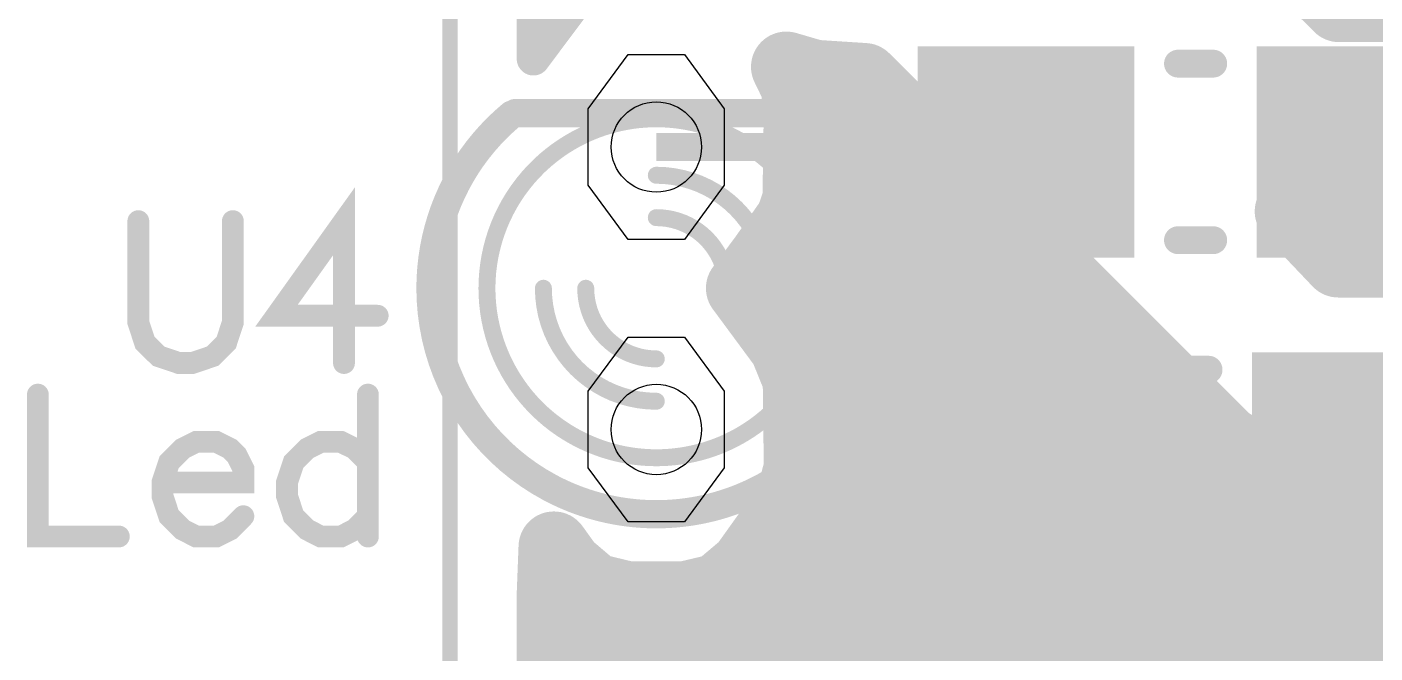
# Model space of a CAD drawing. Extents: x -121 to 151, y -197 to 34.
# Drawn here: x -3.81 to 8.32, y 11.37 to 17 of the extents above; entities that cross this region are included whole.
import ezdxf

# ---------------------------------------------------------------- set-up
doc = ezdxf.new("R2010")
doc.units = 0
for name, color, linetype in [('Board_Outline', 13, 'CONTINUOUS'), ('Bottom', 6, 'CONTINUOUS'), ('Bottom_Mask', 10, 'CONTINUOUS'), ('Bottom_Paste', 9, 'CONTINUOUS'), ('Drill_Bottom', 8, 'CONTINUOUS'), ('Drill_Top', 7, 'CONTINUOUS'), ('Top', 5, 'CONTINUOUS'), ('Top_Assy', 1, 'CONTINUOUS'), ('Top_Mask', 3, 'CONTINUOUS'), ('Top_Paste', 4, 'CONTINUOUS'), ('Top_Silk', 2, 'CONTINUOUS')]:
    doc.layers.add(name, color=color, linetype=linetype)

msp = doc.modelspace()

# ---------------------------------------------------------------- linework, layer by layer
at = {"layer": 'Board_Outline', "linetype": 'CONTINUOUS', "const_width": 0.14}
msp.add_lwpolyline([(34, 0), (2, 0), (1.4823, 0.0681), (0.9999, 0.2678), (0.5857, 0.5856), (0.2678, 0.9999), (0.0681, 1.4823), (0, 2), (0, 24), (0.0681, 24.5177), (0.2678, 25.0001), (0.5857, 25.4143), (0.9999, 25.7322), (1.4823, 25.9319), (2, 26), (34, 26)], dxfattribs=at)
at = {"layer": 'Bottom', "linetype": 'CONTINUOUS'}
for points, const_width in [([(7.3628, 17.8118), (8.0007, 17.1764)], 0.635), ([(8.0007, 17.1764), (9.0745, 17.1789)], 0.635), ([(3.2789, 16.5628), (3.0258, 16.6368)], 0.635), ([(3.0258, 16.6368), (3.1087, 16.466)], 0.635), ([(3.7291, 16.5337), (3.2789, 16.5628)], 0.635), ([(3.1087, 16.466), (3.1409, 16.2604)], 0.635), ([(6.9937, 13.2705), (3.7291, 16.5337)], 0.635), ([(3.1409, 16.2604), (3.129, 15.4454)], 0.635), ([(3.2085, 16.2392), (3.9645, 16.2392)], 0.635), ([(1.856, 15.916), (3.1404, 15.916)], 0.25), ([(3.2085, 15.6075), (4.5896, 15.6075)], 0.635), ([(3.129, 15.4454), (3.0674, 15.2658)], 0.635), ([(11.1312, 15.3307), (7.5584, 15.3365)], 0.635), ([(7.5584, 15.3365), (7.9929, 14.8803)], 0.635), ([(3.0674, 15.2658), (2.8217, 14.917)], 0.635), ([(2.9306, 14.9758), (5.2246, 14.9758)], 0.635), ([(7.961, 14.9758), (15.7517, 14.9758)], 0.635), ([(2.8217, 14.917), (2.62, 14.6468)], 0.635), ([(7.9929, 14.8803), (15.6626, 14.8749)], 0.635), ([(2.62, 14.6468), (3.0099, 14.1193)], 0.635), ([(2.9108, 14.3442), (5.8596, 14.3442)], 0.635), ([(3.0099, 14.1193), (3.1313, 13.8196)], 0.635), ([(3.1313, 13.8196), (3.1409, 13.0316)], 0.635), ([(3.2085, 13.7125), (6.4847, 13.7125)], 0.635), ([(7.3047, 13.0832), (6.9937, 13.2705)], 0.635), ([(3.1409, 13.0316), (3.061, 12.7183)], 0.635), ([(3.2085, 13.0808), (7.2486, 13.0808)], 0.635), ([(7.616, 13.0291), (7.3047, 13.0832)], 0.635), ([(15.6752, 13.0267), (7.616, 13.0291)], 0.635), ([(3.061, 12.7183), (2.6514, 12.1456)], 0.635), ([(2.9406, 12.4492), (17.7261, 12.4492)], 0.635), ([(0.9339, 12.3217), (0.9175, 11.8957)], 0.635), ([(1.0606, 12.1456), (0.9339, 12.3217)], 0.635), ([(1.2967, 11.9451), (1.0606, 12.1456)], 0.635), ([(2.6514, 12.1456), (2.4109, 11.9429)], 0.635), ([(1.6025, 11.8716), (1.2967, 11.9451)], 0.635), ([(2.4109, 11.9429), (2.1095, 11.8716)], 0.635), ([(0.9175, 11.8957), (0.9175, 2.0632)], 0.635), ([(0.986, 11.8175), (18.629, 11.8175)], 0.635), ([(2.1095, 11.8716), (1.6025, 11.8716)], 0.635), ([(0.986, 11.1858), (20.8912, 11.1858)], 0.635)]:
    msp.add_lwpolyline(points, dxfattribs=dict(at, const_width=const_width))
at = {"layer": 'Bottom', "linetype": 'CONTINUOUS', "const_width": 0.3175}
for points in [[(7.842, 17.1764, 1), (8.1595, 17.1764, 1), (7.842, 17.1764, 1)], [(7.842, 17.1764, 1), (8.1595, 17.1764, 1), (7.842, 17.1764, 1)], [(2.867, 16.6368, 1), (3.1845, 16.6368, 1), (2.867, 16.6368, 1)], [(2.867, 16.6368, 1), (3.1845, 16.6368, 1), (2.867, 16.6368, 1)], [(3.1201, 16.5628, 1), (3.4376, 16.5628, 1), (3.1201, 16.5628, 1)], [(3.1201, 16.5628, 1), (3.4376, 16.5628, 1), (3.1201, 16.5628, 1)], [(2.9499, 16.466, 1), (3.2674, 16.466, 1), (2.9499, 16.466, 1)], [(2.9499, 16.466, 1), (3.2674, 16.466, 1), (2.9499, 16.466, 1)], [(3.5704, 16.5337, 1), (3.8879, 16.5337, 1), (3.5704, 16.5337, 1)], [(3.5704, 16.5337, 1), (3.8879, 16.5337, 1), (3.5704, 16.5337, 1)], [(2.9821, 16.2604, 1), (3.2996, 16.2604, 1), (2.9821, 16.2604, 1)], [(2.9821, 16.2604, 1), (3.2996, 16.2604, 1), (2.9821, 16.2604, 1)], [(2.9702, 15.4454, 1), (3.2877, 15.4454, 1), (2.9702, 15.4454, 1)], [(2.9702, 15.4454, 1), (3.2877, 15.4454, 1), (2.9702, 15.4454, 1)], [(7.3997, 15.3365, 1), (7.7172, 15.3365, 1), (7.3997, 15.3365, 1)], [(7.3997, 15.3365, 1), (7.7172, 15.3365, 1), (7.3997, 15.3365, 1)], [(2.9086, 15.2658, 1), (3.2261, 15.2658, 1), (2.9086, 15.2658, 1)], [(2.9086, 15.2658, 1), (3.2261, 15.2658, 1), (2.9086, 15.2658, 1)], [(2.663, 14.917, 1), (2.9805, 14.917, 1), (2.663, 14.917, 1)], [(2.663, 14.917, 1), (2.9805, 14.917, 1), (2.663, 14.917, 1)], [(7.8341, 14.8803, 1), (8.1516, 14.8803, 1), (7.8341, 14.8803, 1)], [(7.8341, 14.8803, 1), (8.1516, 14.8803, 1), (7.8341, 14.8803, 1)], [(2.4613, 14.6468, 1), (2.7788, 14.6468, 1), (2.4613, 14.6468, 1)], [(2.4613, 14.6468, 1), (2.7788, 14.6468, 1), (2.4613, 14.6468, 1)], [(2.8512, 14.1193, 1), (3.1687, 14.1193, 1), (2.8512, 14.1193, 1)], [(2.8512, 14.1193, 1), (3.1687, 14.1193, 1), (2.8512, 14.1193, 1)], [(2.9725, 13.8196, 1), (3.29, 13.8196, 1), (2.9725, 13.8196, 1)], [(2.9725, 13.8196, 1), (3.29, 13.8196, 1), (2.9725, 13.8196, 1)], [(6.8349, 13.2705, 1), (7.1524, 13.2705, 1), (6.8349, 13.2705, 1)], [(6.8349, 13.2705, 1), (7.1524, 13.2705, 1), (6.8349, 13.2705, 1)], [(2.9821, 13.0316, 1), (3.2996, 13.0316, 1), (2.9821, 13.0316, 1)], [(2.9821, 13.0316, 1), (3.2996, 13.0316, 1), (2.9821, 13.0316, 1)], [(7.146, 13.0832, 1), (7.4635, 13.0832, 1), (7.146, 13.0832, 1)], [(7.146, 13.0832, 1), (7.4635, 13.0832, 1), (7.146, 13.0832, 1)], [(7.4573, 13.0291, 1), (7.7747, 13.0291, 1), (7.4573, 13.0291, 1)], [(7.4573, 13.0291, 1), (7.7747, 13.0291, 1), (7.4573, 13.0291, 1)], [(2.9022, 12.7183, 1), (3.2198, 12.7183, 1), (2.9022, 12.7183, 1)], [(2.9022, 12.7183, 1), (3.2198, 12.7183, 1), (2.9022, 12.7183, 1)], [(0.7752, 12.3217, 1), (1.0927, 12.3217, 1), (0.7752, 12.3217, 1)], [(0.7752, 12.3217, 1), (1.0927, 12.3217, 1), (0.7752, 12.3217, 1)], [(0.9018, 12.1456, 1), (1.2193, 12.1456, 1), (0.9018, 12.1456, 1)], [(0.9018, 12.1456, 1), (1.2193, 12.1456, 1), (0.9018, 12.1456, 1)], [(2.4927, 12.1456, 1), (2.8102, 12.1456, 1), (2.4927, 12.1456, 1)], [(2.4927, 12.1456, 1), (2.8102, 12.1456, 1), (2.4927, 12.1456, 1)], [(1.1379, 11.9451, 1), (1.4554, 11.9451, 1), (1.1379, 11.9451, 1)], [(1.1379, 11.9451, 1), (1.4554, 11.9451, 1), (1.1379, 11.9451, 1)], [(2.2522, 11.9429, 1), (2.5697, 11.9429, 1), (2.2522, 11.9429, 1)], [(2.2522, 11.9429, 1), (2.5697, 11.9429, 1), (2.2522, 11.9429, 1)], [(0.7588, 11.8957, 1), (1.0763, 11.8957, 1), (0.7588, 11.8957, 1)], [(0.7588, 11.8957, 1), (1.0763, 11.8957, 1), (0.7588, 11.8957, 1)], [(1.4437, 11.8716, 1), (1.7612, 11.8716, 1), (1.4437, 11.8716, 1)], [(1.4437, 11.8716, 1), (1.7612, 11.8716, 1), (1.4437, 11.8716, 1)], [(1.9507, 11.8716, 1), (2.2682, 11.8716, 1), (1.9507, 11.8716, 1)], [(1.9507, 11.8716, 1), (2.2682, 11.8716, 1), (1.9507, 11.8716, 1)]]:
    msp.add_lwpolyline(points, format="xyb", dxfattribs=at)
at = {"layer": 'Bottom', "linetype": 'CONTINUOUS'}
for points in [[(2.468, 16.2604), (2.468, 15.5716), (2.1095, 15.0845), (1.6025, 15.0845), (1.244, 15.5716), (1.244, 16.2604), (1.6025, 16.7475), (2.1095, 16.7475), (2.468, 16.2604)], [(2.468, 13.7204), (2.468, 13.0316), (2.1095, 12.5445), (1.6025, 12.5445), (1.244, 13.0316), (1.244, 13.7204), (1.6025, 14.2075), (2.1095, 14.2075), (2.468, 13.7204)]]:
    msp.add_lwpolyline(points, dxfattribs=at)
at = {"layer": 'Bottom_Mask', "linetype": 'CONTINUOUS'}
for points in [[(2.468, 16.2604), (2.468, 15.5716), (2.1095, 15.0845), (1.6025, 15.0845), (1.244, 15.5716), (1.244, 16.2604), (1.6025, 16.7475), (2.1095, 16.7475), (2.468, 16.2604)], [(2.468, 13.7204), (2.468, 13.0316), (2.1095, 12.5445), (1.6025, 12.5445), (1.244, 13.0316), (1.244, 13.7204), (1.6025, 14.2075), (2.1095, 14.2075), (2.468, 13.7204)]]:
    msp.add_lwpolyline(points, dxfattribs=at)
at = {"layer": 'Bottom_Paste', "linetype": 'CONTINUOUS'}
for points in [[(2.468, 16.2604), (2.468, 15.5716), (2.1095, 15.0845), (1.6025, 15.0845), (1.244, 15.5716), (1.244, 16.2604), (1.6025, 16.7475), (2.1095, 16.7475), (2.468, 16.2604)], [(2.468, 13.7204), (2.468, 13.0316), (2.1095, 12.5445), (1.6025, 12.5445), (1.244, 13.0316), (1.244, 13.7204), (1.6025, 14.2075), (2.1095, 14.2075), (2.468, 13.7204)]]:
    msp.add_lwpolyline(points, dxfattribs=at)
at = {"layer": 'Drill_Bottom'}
for centre in [(1.856, 15.916), (1.856, 13.376)]:
    msp.add_circle(centre, 0.4064, dxfattribs=at)
at = {"layer": 'Drill_Top'}
for centre in [(1.856, 15.916), (1.856, 13.376)]:
    msp.add_circle(centre, 0.4064, dxfattribs=at)
at = {"layer": 'Top', "linetype": 'CONTINUOUS', "const_width": 0.3}
for points in [[(0.7475, 18.9995), (0.75, 16.7092)], [(0.75, 16.7092), (1.107, 17.1865)], [(0.7823, 16.9433), (0.8944, 16.9433)], [(5.695, 11.6082), (4.1618, 11.608)], [(4.1618, 11.608), (4.162, 8.7854)], [(4.1902, 11.6033), (5.663, 11.6033)], [(5.695, 9.1454), (5.695, 11.6082)], [(4.1902, 11.3067), (5.663, 11.3067)]]:
    msp.add_lwpolyline(points, dxfattribs=at)
at = {"layer": 'Top', "linetype": 'CONTINUOUS', "const_width": 0.15}
for points in [[(0.675, 16.7092, 1), (0.825, 16.7092, 1), (0.675, 16.7092, 1)], [(0.675, 16.7092, 1), (0.825, 16.7092, 1), (0.675, 16.7092, 1)], [(4.0868, 11.608, 1), (4.2368, 11.608, 1), (4.0868, 11.608, 1)], [(4.0868, 11.608, 1), (4.2368, 11.608, 1), (4.0868, 11.608, 1)], [(5.62, 11.6082, 1), (5.77, 11.6082, 1), (5.62, 11.6082, 1)], [(5.62, 11.6082, 1), (5.77, 11.6082, 1), (5.62, 11.6082, 1)]]:
    msp.add_lwpolyline(points, format="xyb", dxfattribs=at)
at = {"layer": 'Top', "linetype": 'CONTINUOUS'}
for points in [[(2.468, 16.2604), (2.468, 15.5716), (2.1095, 15.0845), (1.6025, 15.0845), (1.244, 15.5716), (1.244, 16.2604), (1.6025, 16.7475), (2.1095, 16.7475), (2.468, 16.2604)], [(2.468, 13.7204), (2.468, 13.0316), (2.1095, 12.5445), (1.6025, 12.5445), (1.244, 13.0316), (1.244, 13.7204), (1.6025, 14.2075), (2.1095, 14.2075), (2.468, 13.7204)]]:
    msp.add_lwpolyline(points, dxfattribs=at)
at = {"layer": 'Top'}
for points in [[(4.309, 16.722), (6.059, 16.722), (4.309, 15.022), (6.059, 15.022)], [(7.359, 16.722), (9.109, 16.722), (7.359, 15.022), (9.109, 15.022)], [(4.267, 13.97), (6.017, 13.97), (4.267, 12.27), (6.017, 12.27)], [(7.317, 13.97), (9.067, 13.97), (7.317, 12.27), (9.067, 12.27)], [(1.214, 11.4474), (3.5, 11.4474), (1.214, 9.4474), (3.5, 9.4474)], [(6.357, 11.4474), (8.857, 11.4474), (6.357, 9.4474), (8.857, 9.4474)]]:
    msp.add_solid(points, dxfattribs=at)
at = {"layer": 'Top_Assy', "linetype": 'CONTINUOUS'}
for points, const_width in [([(3.126, 16.2209), (0.586, 16.2209)], 0.254), ([(1.856, 16.17), (1.802, 16.1691), (1.7481, 16.1662), (1.6943, 16.1615), (1.6407, 16.1548), (1.5874, 16.1462), (1.5345, 16.1358), (1.4819, 16.1235), (1.4298, 16.1093), (1.3783, 16.0933), (1.3273, 16.0754), (1.277, 16.0558), (1.2274, 16.0344), (1.1787, 16.0113), (1.1307, 15.9864), (1.0837, 15.9598), (1.0377, 15.9316), (0.9927, 15.9018), (0.9488, 15.8704), (0.906, 15.8375), (0.8644, 15.8031)], 0.1524), ([(2.8318, 15.8169), (2.7905, 15.8501), (2.7481, 15.8818), (2.7047, 15.9121), (2.6602, 15.9408), (2.6147, 15.9679), (2.5684, 15.9935), (2.5211, 16.0174), (2.4731, 16.0396), (2.4243, 16.0602), (2.3749, 16.0791), (2.3248, 16.0962), (2.2741, 16.1116), (2.223, 16.1253), (2.1714, 16.1371), (2.1194, 16.1471), (2.0671, 16.1554), (2.0145, 16.1618), (1.9618, 16.1664), (1.9089, 16.1691), (1.856, 16.17)], 0.1524), ([(2.872, 14.646), (2.8688, 14.7257), (2.8595, 14.8049), (2.8439, 14.8832), (2.8222, 14.96), (2.7946, 15.0348), (2.7612, 15.1073), (2.7222, 15.1769), (2.6779, 15.2432), (2.6285, 15.3059), (2.5744, 15.3644), (2.5158, 15.4186), (2.4531, 15.468), (2.3868, 15.5123), (2.3172, 15.5513), (2.2448, 15.5848), (2.1699, 15.6124), (2.0932, 15.6341), (2.0149, 15.6497), (1.9357, 15.6591), (1.856, 15.6623)], 0.1524), ([(2.4908, 14.646), (2.4889, 14.6958), (2.483, 14.7453), (2.4733, 14.7942), (2.4598, 14.8422), (2.4425, 14.889), (2.4217, 14.9343), (2.3973, 14.9778), (2.3696, 15.0192), (2.3388, 15.0584), (2.3049, 15.095), (2.2683, 15.1289), (2.2292, 15.1597), (2.1877, 15.1874), (2.1442, 15.2118), (2.099, 15.2327), (2.0522, 15.25), (2.0042, 15.2635), (1.9553, 15.2732), (1.9058, 15.2791), (1.856, 15.2811)], 0.1524), ([(0.84, 14.646), (0.8431, 14.5663), (0.8524, 14.487), (0.8679, 14.4088), (0.8896, 14.332), (0.9171, 14.2571), (0.9505, 14.1846), (0.9895, 14.115), (1.0338, 14.0487), (1.0832, 13.986), (1.1374, 13.9274), (1.196, 13.8733), (1.2586, 13.8239), (1.325, 13.7796), (1.3946, 13.7406), (1.4671, 13.7072), (1.542, 13.6797), (1.6188, 13.658), (1.697, 13.6425), (1.7763, 13.6332), (1.856, 13.6301)], 0.1524), ([(1.2212, 14.646), (1.2231, 14.5962), (1.2289, 14.5466), (1.2386, 14.4977), (1.2521, 14.4497), (1.2693, 14.4029), (1.2901, 14.3576), (1.3145, 14.3141), (1.3422, 14.2726), (1.373, 14.2334), (1.4069, 14.1968), (1.4435, 14.1629), (1.4826, 14.132), (1.5241, 14.1043), (1.5676, 14.08), (1.6129, 14.0591), (1.6597, 14.0419), (1.7077, 14.0284), (1.7566, 14.0187), (1.8062, 14.0128), (1.856, 14.0109)], 0.1524), ([(0.8802, 13.4755), (0.9215, 13.4423), (0.9639, 13.4106), (1.0074, 13.3804), (1.0519, 13.3517), (1.0973, 13.3245), (1.1437, 13.299), (1.1909, 13.2751), (1.2389, 13.2528), (1.2877, 13.2322), (1.3372, 13.2133), (1.3873, 13.1961), (1.4379, 13.1807), (1.489, 13.1671), (1.5406, 13.1552), (1.5926, 13.1451), (1.6449, 13.1368), (1.6975, 13.1304), (1.7502, 13.1258), (1.8031, 13.123), (1.856, 13.122)], 0.1524), ([(1.856, 13.122), (1.9114, 13.1229), (1.9667, 13.1259), (2.0218, 13.1309), (2.0767, 13.1379), (2.1314, 13.1468), (2.1856, 13.1578), (2.2395, 13.1707), (2.2928, 13.1856), (2.3456, 13.2024), (2.3977, 13.2212), (2.4491, 13.2418), (2.4997, 13.2643), (2.5494, 13.2886), (2.5982, 13.3147), (2.6461, 13.3426), (2.6929, 13.3722), (2.7385, 13.4035), (2.7831, 13.4364), (2.8263, 13.4709), (2.8683, 13.507)], 0.1524), ([(0.8924, 12.8568), (0.9369, 12.8336), (0.982, 12.8115), (1.0276, 12.7905), (1.0737, 12.7706), (1.1202, 12.7519), (1.1672, 12.7343), (1.2147, 12.7179), (1.2625, 12.7026), (1.3107, 12.6886), (1.3592, 12.6757), (1.408, 12.664), (1.4571, 12.6536), (1.5064, 12.6443), (1.556, 12.6363), (1.6057, 12.6295), (1.6556, 12.6239), (1.7056, 12.6195), (1.7557, 12.6164), (1.8058, 12.6145), (1.856, 12.6139)], 0.254), ([(1.856, 12.6139), (1.912, 12.6147), (1.9681, 12.617), (2.024, 12.6209), (2.0798, 12.6263), (2.1354, 12.6332), (2.1908, 12.6417), (2.2459, 12.6517), (2.3008, 12.6632), (2.3553, 12.6762), (2.4095, 12.6908), (2.4632, 12.7068), (2.5164, 12.7242), (2.5692, 12.7432), (2.6214, 12.7635), (2.6731, 12.7854), (2.7241, 12.8086), (2.7744, 12.8332), (2.8241, 12.8592), (2.873, 12.8865), (2.9212, 12.9152)], 0.254)]:
    msp.add_lwpolyline(points, dxfattribs=dict(at, const_width=const_width))
for points, const_width in [([(0.5225, 16.2209, 1), (0.6495, 16.2209, 1), (0.5225, 16.2209, 1)], 0.127), ([(3.0625, 16.2209, 1), (3.1895, 16.2209, 1), (3.0625, 16.2209, 1)], 0.127), ([(1.8179, 16.17, 1), (1.8941, 16.17, 1), (1.8179, 16.17, 1)], 0.0762), ([(1.8179, 16.17, 1), (1.8941, 16.17, 1), (1.8179, 16.17, 1)], 0.0762), ([(2.7937, 15.8169, 1), (2.8699, 15.8169, 1), (2.7937, 15.8169, 1)], 0.0762), ([(0.8263, 15.8031, 1), (0.9025, 15.8031, 1), (0.8263, 15.8031, 1)], 0.0762), ([(1.8179, 15.6623, 1), (1.8941, 15.6623, 1), (1.8179, 15.6623, 1)], 0.0762), ([(1.8179, 15.2811, 1), (1.8941, 15.2811, 1), (1.8179, 15.2811, 1)], 0.0762), ([(0.8019, 14.646, 1), (0.8781, 14.646, 1), (0.8019, 14.646, 1)], 0.0762), ([(1.1831, 14.646, 1), (1.2593, 14.646, 1), (1.1831, 14.646, 1)], 0.0762), ([(2.4527, 14.646, 1), (2.5289, 14.646, 1), (2.4527, 14.646, 1)], 0.0762), ([(2.8339, 14.646, 1), (2.9101, 14.646, 1), (2.8339, 14.646, 1)], 0.0762), ([(1.8179, 14.0109, 1), (1.8941, 14.0109, 1), (1.8179, 14.0109, 1)], 0.0762), ([(1.8179, 13.6301, 1), (1.8941, 13.6301, 1), (1.8179, 13.6301, 1)], 0.0762), ([(0.8421, 13.4755, 1), (0.9183, 13.4755, 1), (0.8421, 13.4755, 1)], 0.0762), ([(2.8302, 13.507, 1), (2.9064, 13.507, 1), (2.8302, 13.507, 1)], 0.0762), ([(1.8179, 13.122, 1), (1.8941, 13.122, 1), (1.8179, 13.122, 1)], 0.0762), ([(1.8179, 13.122, 1), (1.8941, 13.122, 1), (1.8179, 13.122, 1)], 0.0762), ([(0.8289, 12.8568, 1), (0.9559, 12.8568, 1), (0.8289, 12.8568, 1)], 0.127), ([(2.8577, 12.9152, 1), (2.9847, 12.9152, 1), (2.8577, 12.9152, 1)], 0.127), ([(1.7925, 12.6139, 1), (1.9195, 12.6139, 1), (1.7925, 12.6139, 1)], 0.127), ([(1.7925, 12.6139, 1), (1.9195, 12.6139, 1), (1.7925, 12.6139, 1)], 0.127)]:
    msp.add_lwpolyline(points, format="xyb", dxfattribs=dict(at, const_width=const_width))
at = {"layer": 'Top_Mask', "linetype": 'CONTINUOUS'}
for points in [[(2.468, 16.2604), (2.468, 15.5716), (2.1095, 15.0845), (1.6025, 15.0845), (1.244, 15.5716), (1.244, 16.2604), (1.6025, 16.7475), (2.1095, 16.7475), (2.468, 16.2604)], [(2.468, 13.7204), (2.468, 13.0316), (2.1095, 12.5445), (1.6025, 12.5445), (1.244, 13.0316), (1.244, 13.7204), (1.6025, 14.2075), (2.1095, 14.2075), (2.468, 13.7204)]]:
    msp.add_lwpolyline(points, dxfattribs=at)
at = {"layer": 'Top_Mask'}
for points in [[(4.209, 16.822), (6.159, 16.822), (4.209, 14.922), (6.159, 14.922)], [(7.259, 16.822), (9.209, 16.822), (7.259, 14.922), (9.209, 14.922)], [(4.167, 14.07), (6.117, 14.07), (4.167, 12.17), (6.117, 12.17)], [(7.217, 14.07), (9.167, 14.07), (7.217, 12.17), (9.167, 12.17)], [(1.114, 11.5474), (3.6, 11.5474), (1.114, 9.3474), (3.6, 9.3474)], [(6.257, 11.5474), (8.957, 11.5474), (6.257, 9.3474), (8.957, 9.3474)]]:
    msp.add_solid(points, dxfattribs=at)
at = {"layer": 'Top_Paste', "linetype": 'CONTINUOUS'}
for points in [[(2.468, 16.2604), (2.468, 15.5716), (2.1095, 15.0845), (1.6025, 15.0845), (1.244, 15.5716), (1.244, 16.2604), (1.6025, 16.7475), (2.1095, 16.7475), (2.468, 16.2604)], [(2.468, 13.7204), (2.468, 13.0316), (2.1095, 12.5445), (1.6025, 12.5445), (1.244, 13.0316), (1.244, 13.7204), (1.6025, 14.2075), (2.1095, 14.2075), (2.468, 13.7204)]]:
    msp.add_lwpolyline(points, dxfattribs=at)
at = {"layer": 'Top_Paste'}
for points in [[(4.409, 16.622), (5.959, 16.622), (4.409, 15.122), (5.959, 15.122)], [(7.459, 16.622), (9.009, 16.622), (7.459, 15.122), (9.009, 15.122)], [(4.367, 13.87), (5.917, 13.87), (4.367, 12.37), (5.917, 12.37)], [(7.417, 13.87), (8.967, 13.87), (7.417, 12.37), (8.967, 12.37)]]:
    msp.add_solid(points, dxfattribs=at)
at = {"layer": 'Top_Silk', "linetype": 'CONTINUOUS'}
for points, const_width in [([(6.8679, 16.6657), (6.5501, 16.6657)], 0.25), ([(0.5551, 16.207), (0.488, 16.1485), (0.4235, 16.0872), (0.3618, 16.0231), (0.3029, 15.9564), (0.247, 15.8871), (0.1942, 15.8155), (0.1446, 15.7416), (0.0982, 15.6656), (0.0553, 15.5876), (0.0158, 15.5079), (-0.0202, 15.4265), (-0.0526, 15.3436), (-0.0813, 15.2593), (-0.1063, 15.1739), (-0.1275, 15.0875), (-0.1449, 15.0002), (-0.1585, 14.9123), (-0.1682, 14.8238), (-0.1741, 14.735), (-0.176, 14.646)], 0.254), ([(3.888, 14.646), (3.8861, 14.7342), (3.8804, 14.8223), (3.8709, 14.91), (3.8575, 14.9972), (3.8404, 15.0838), (3.8195, 15.1695), (3.795, 15.2543), (3.7668, 15.3379), (3.7349, 15.4202), (3.6995, 15.501), (3.6607, 15.5803), (3.6184, 15.6577), (3.5729, 15.7333), (3.524, 15.8068), (3.4721, 15.8781), (3.4171, 15.9471), (3.3591, 16.0137), (3.2983, 16.0776), (3.2348, 16.1389), (3.1687, 16.1973)], 0.254), ([(0.97, 15.8863), (0.9122, 15.8428), (0.8564, 15.7965), (0.8029, 15.7477), (0.7518, 15.6964), (0.7032, 15.6427), (0.6572, 15.5868), (0.6139, 15.5288), (0.5733, 15.4688), (0.5357, 15.4069), (0.5011, 15.3433), (0.4695, 15.2781), (0.441, 15.2115), (0.4157, 15.1437), (0.3937, 15.0747), (0.375, 15.0047), (0.3596, 14.934), (0.3476, 14.8625), (0.339, 14.7906), (0.3338, 14.7184), (0.332, 14.646)], 0.1524), ([(3.38, 14.646), (3.3785, 14.7153), (3.3738, 14.7845), (3.366, 14.8534), (3.355, 14.9218), (3.341, 14.9897), (3.3238, 15.0569), (3.3036, 15.1232), (3.2805, 15.1885), (3.2543, 15.2527), (3.2253, 15.3157), (3.1934, 15.3773), (3.1588, 15.4373), (3.1214, 15.4957), (3.0814, 15.5524), (3.0389, 15.6071), (2.994, 15.6599), (2.9466, 15.7106), (2.8971, 15.759), (2.8453, 15.8052), (2.7915, 15.8489)], 0.1524), ([(-0.9542, 13.9737), (-0.9542, 15.2484), (-1.5621, 14.399), (-0.651, 14.399)], 0.1961), ([(-2.805, 15.2498), (-2.805, 14.3387), (-2.7446, 14.1562), (-2.6225, 14.0354), (-2.44, 13.9737), (-2.3193, 13.9737), (-2.1368, 14.0354), (-2.0146, 14.1562), (-1.9543, 14.3387), (-1.9543, 15.2498)], 0.1961), ([(6.8679, 15.0783), (6.5501, 15.0783)], 0.25), ([(-0.176, 14.646), (-0.173, 14.5363), (-0.1641, 14.4268), (-0.1492, 14.318), (-0.1285, 14.2102), (-0.1021, 14.1037), (-0.0699, 13.9987), (-0.0321, 13.8956), (0.0112, 13.7947), (0.0599, 13.6963), (0.1138, 13.6007), (0.1728, 13.5081), (0.2367, 13.4188), (0.3054, 13.3331), (0.3785, 13.2513), (0.456, 13.1735), (0.5376, 13.1), (0.623, 13.031), (0.712, 12.9667), (0.8043, 12.9073), (0.8997, 12.853)], 0.254), ([(0.332, 14.646), (0.3336, 14.5754), (0.3385, 14.5049), (0.3467, 14.4347), (0.3581, 14.365), (0.3728, 14.2958), (0.3906, 14.2275), (0.4115, 14.16), (0.4356, 14.0936), (0.4627, 14.0283), (0.4929, 13.9644), (0.5259, 13.902), (0.5618, 13.8411), (0.6005, 13.782), (0.6419, 13.7247), (0.6859, 13.6694), (0.7325, 13.6163), (0.7814, 13.5653), (0.8326, 13.5166), (0.8861, 13.4704), (0.9416, 13.4267)], 0.1524), ([(2.7915, 13.4431), (2.8453, 13.4868), (2.8971, 13.533), (2.9466, 13.5814), (2.994, 13.6321), (3.0389, 13.6849), (3.0814, 13.7396), (3.1214, 13.7963), (3.1588, 13.8547), (3.1934, 13.9147), (3.2253, 13.9763), (3.2543, 14.0393), (3.2805, 14.1035), (3.3036, 14.1688), (3.3238, 14.2351), (3.341, 14.3023), (3.355, 14.3702), (3.366, 14.4386), (3.3738, 14.5075), (3.3785, 14.5767), (3.38, 14.646)], 0.1524), ([(2.8643, 12.8816), (2.9556, 12.937), (3.0439, 12.9972), (3.129, 13.0619), (3.2105, 13.1309), (3.2882, 13.2042), (3.362, 13.2815), (3.4317, 13.3625), (3.4969, 13.4471), (3.5577, 13.535), (3.6137, 13.626), (3.6649, 13.7198), (3.711, 13.8161), (3.7521, 13.9148), (3.7879, 14.0154), (3.8183, 14.1178), (3.8433, 14.2217), (3.8629, 14.3268), (3.8768, 14.4327), (3.8852, 14.5392), (3.888, 14.646)], 0.254), ([(6.5081, 13.9137), (6.8259, 13.9137)], 0.25), ([(-3.7091, 13.6898), (-3.7091, 12.4138), (-2.9805, 12.4138)], 0.1961), ([(-0.7389, 13.6898), (-0.7389, 12.4138)], 0.1961), ([(-2.5883, 12.8995), (-1.8597, 12.8995), (-1.8597, 13.0216), (-1.9201, 13.1438), (-1.9804, 13.2041), (-2.1026, 13.2645), (-2.2851, 13.2645), (-2.4058, 13.2041), (-2.5279, 13.082), (-2.5883, 12.8995), (-2.5883, 12.7788), (-2.5279, 12.5963), (-2.4058, 12.4755), (-2.2851, 12.4138), (-2.1026, 12.4138), (-1.9804, 12.4755), (-1.8597, 12.5963)], 0.1961), ([(-0.7389, 13.082), (-0.8597, 13.2041), (-0.9818, 13.2645), (-1.1643, 13.2645), (-1.285, 13.2041), (-1.4072, 13.082), (-1.4675, 12.8995), (-1.4675, 12.7788), (-1.4072, 12.5963), (-1.285, 12.4755), (-1.1643, 12.4138), (-0.9818, 12.4138), (-0.8597, 12.4755), (-0.7389, 12.5963)], 0.1961), ([(6.5081, 12.3263), (6.8259, 12.3263)], 0.25)]:
    msp.add_lwpolyline(points, dxfattribs=dict(at, const_width=const_width))
for points, const_width in [([(6.4876, 16.6657, 1), (6.6126, 16.6657, 1), (6.4876, 16.6657, 1)], 0.125), ([(6.8054, 16.6657, 1), (6.9304, 16.6657, 1), (6.8054, 16.6657, 1)], 0.125), ([(0.4916, 16.207, 1), (0.6186, 16.207, 1), (0.4916, 16.207, 1)], 0.127), ([(3.1052, 16.1973, 1), (3.2322, 16.1973, 1), (3.1052, 16.1973, 1)], 0.127), ([(0.9319, 15.8863, 1), (1.0081, 15.8863, 1), (0.9319, 15.8863, 1)], 0.0762), ([(2.7534, 15.8489, 1), (2.8296, 15.8489, 1), (2.7534, 15.8489, 1)], 0.0762), ([(-2.854, 15.2498, 1), (-2.756, 15.2498, 1), (-2.854, 15.2498, 1)], 0.098), ([(-2.0033, 15.2498, 1), (-1.9052, 15.2498, 1), (-2.0033, 15.2498, 1)], 0.098), ([(6.4876, 15.0783, 1), (6.6126, 15.0783, 1), (6.4876, 15.0783, 1)], 0.125), ([(6.8054, 15.0783, 1), (6.9304, 15.0783, 1), (6.8054, 15.0783, 1)], 0.125), ([(-0.2395, 14.646, 1), (-0.1125, 14.646, 1), (-0.2395, 14.646, 1)], 0.127), ([(-0.2395, 14.646, 1), (-0.1125, 14.646, 1), (-0.2395, 14.646, 1)], 0.127), ([(0.2939, 14.646, 1), (0.3701, 14.646, 1), (0.2939, 14.646, 1)], 0.0762), ([(0.2939, 14.646, 1), (0.3701, 14.646, 1), (0.2939, 14.646, 1)], 0.0762), ([(3.3419, 14.646, 1), (3.4181, 14.646, 1), (3.3419, 14.646, 1)], 0.0762), ([(3.3419, 14.646, 1), (3.4181, 14.646, 1), (3.3419, 14.646, 1)], 0.0762), ([(3.8245, 14.646, 1), (3.9515, 14.646, 1), (3.8245, 14.646, 1)], 0.127), ([(3.8245, 14.646, 1), (3.9515, 14.646, 1), (3.8245, 14.646, 1)], 0.127), ([(-0.7, 14.399, 1), (-0.602, 14.399, 1), (-0.7, 14.399, 1)], 0.098), ([(-1.0033, 13.9737, 1), (-0.9052, 13.9737, 1), (-1.0033, 13.9737, 1)], 0.098), ([(6.4456, 13.9137, 1), (6.5706, 13.9137, 1), (6.4456, 13.9137, 1)], 0.125), ([(6.7634, 13.9137, 1), (6.8884, 13.9137, 1), (6.7634, 13.9137, 1)], 0.125), ([(-3.7581, 13.6898, 1), (-3.66, 13.6898, 1), (-3.7581, 13.6898, 1)], 0.098), ([(-0.788, 13.6898, 1), (-0.6899, 13.6898, 1), (-0.788, 13.6898, 1)], 0.098), ([(0.9035, 13.4267, 1), (0.9797, 13.4267, 1), (0.9035, 13.4267, 1)], 0.0762), ([(2.7534, 13.4431, 1), (2.8296, 13.4431, 1), (2.7534, 13.4431, 1)], 0.0762), ([(-0.788, 13.082, 1), (-0.6899, 13.082, 1), (-0.788, 13.082, 1)], 0.098), ([(-2.6373, 12.8995, 1), (-2.5393, 12.8995, 1), (-2.6373, 12.8995, 1)], 0.098), ([(2.8008, 12.8816, 1), (2.9278, 12.8816, 1), (2.8008, 12.8816, 1)], 0.127), ([(0.8362, 12.853, 1), (0.9632, 12.853, 1), (0.8362, 12.853, 1)], 0.127), ([(-1.9087, 12.5963, 1), (-1.8107, 12.5963, 1), (-1.9087, 12.5963, 1)], 0.098), ([(-0.788, 12.5963, 1), (-0.6899, 12.5963, 1), (-0.788, 12.5963, 1)], 0.098), ([(-3.0295, 12.4138, 1), (-2.9314, 12.4138, 1), (-3.0295, 12.4138, 1)], 0.098), ([(-0.788, 12.4138, 1), (-0.6899, 12.4138, 1), (-0.788, 12.4138, 1)], 0.098), ([(6.4456, 12.3263, 1), (6.5706, 12.3263, 1), (6.4456, 12.3263, 1)], 0.125), ([(6.7634, 12.3263, 1), (6.8884, 12.3263, 1), (6.7634, 12.3263, 1)], 0.125)]:
    msp.add_lwpolyline(points, format="xyb", dxfattribs=dict(at, const_width=const_width))

doc.saveas('drawing.dxf')
